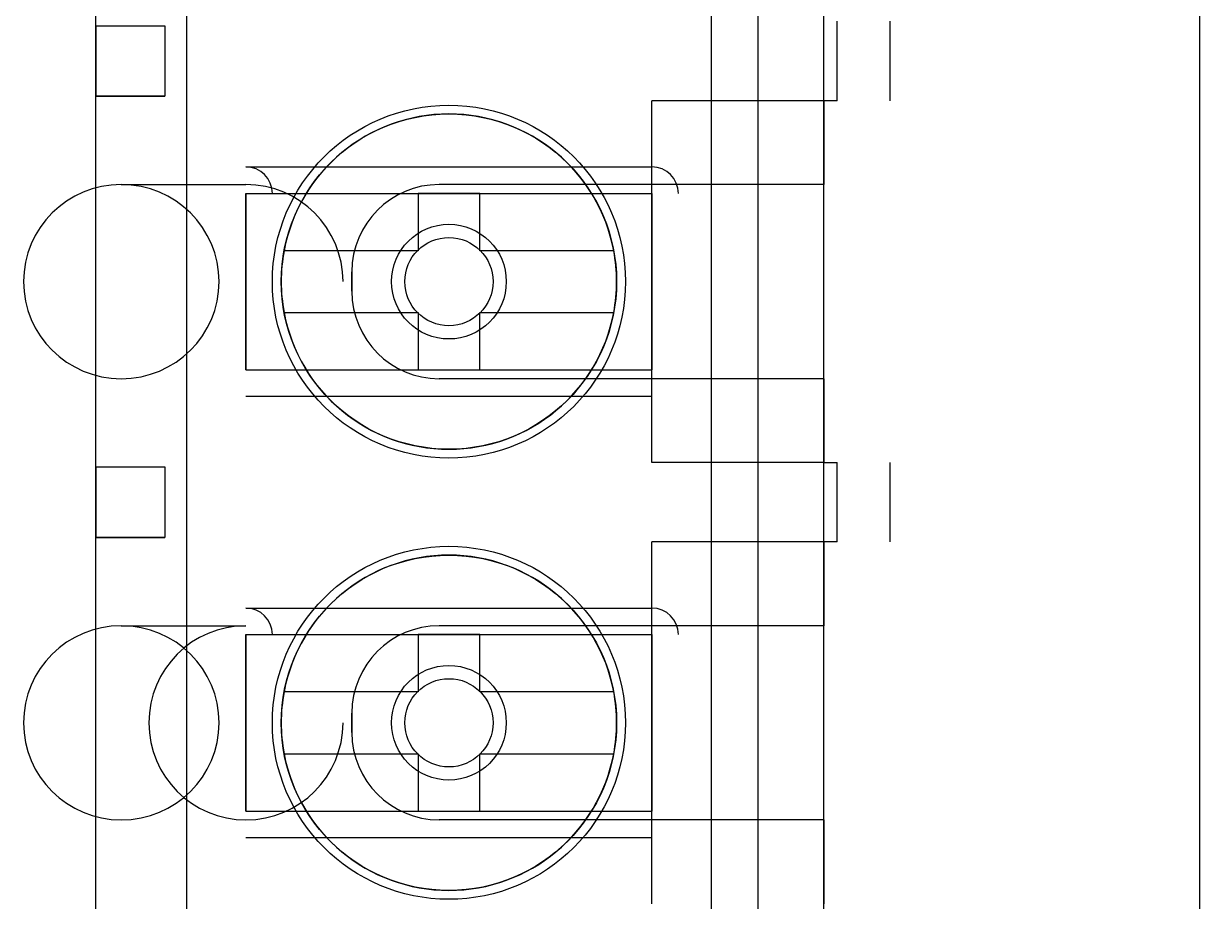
# Model space of a CAD drawing. Header units: millimetres. Extents: x 111.8 to 160, y -132.1 to -43.2.
# Drawn here: x 146.69 to 160.02, y -90.02 to -80.07 of the extents above; entities that cross this region are included whole.
import ezdxf

# ---------------------------------------------------------------- set-up
doc = ezdxf.new("R2010")
doc.units = ezdxf.units.MM
doc.layers.add('Feature', color=7, linetype='CONTINUOUS')

msp = doc.modelspace()

# ---------------------------------------------------------------- linework, layer by layer
at = {"layer": 'Feature'}
for p, q in [((160.02, -45.72), (160.02, -129.54)), ((160.02, -45.72, 1.58), (160.02, -129.54, 1.58)), ((160.02, -45.72, 1.58), (160.02, -129.54, 1.58)), ((160.02, -45.72), (160.02, -129.54)), ((147.515, -100.492, 1.63), (147.515, -60.492, 1.63)), ((147.515, -100.492, 1.63), (147.515, -60.492, 1.63)), ((148.545, -100.492, 13.03), (148.545, -60.492, 13.03)), ((148.545, -100.492, 13.03), (148.545, -60.492, 13.03)), ((154.491, -100.492, 13.03), (154.491, -60.492, 13.03)), ((154.491, -100.492, 13.03), (154.491, -60.492, 13.03)), ((155.021, -100.492, 8.73), (155.021, -60.492, 8.73)), ((155.021, -100.492, 8.73), (155.021, -60.492, 8.73)), ((147.515, -80.092, 4.63), (147.515, -75.892, 4.63)), ((147.515, -80.092, 4.63), (147.515, -75.892, 4.63)), ((155.765, -81.892, 1.63), (155.765, -79.092, 1.63)), ((155.765, -81.892, 1.63), (155.765, -79.092, 1.63)), ((155.765, -80.942, 5.23), (155.765, -80.042, 5.23)), ((155.765, -80.942, 5.23), (155.765, -80.042, 5.23)), ((155.915, -80.942, 8.73), (155.915, -80.042, 8.73)), ((155.915, -80.942, 8.73), (155.915, -80.042, 8.73)), ((155.915, -80.942, 5.23), (155.915, -80.042, 5.23)), ((155.915, -80.942, 5.23), (155.915, -80.042, 5.23)), ((156.515, -80.942, 8.13), (156.515, -80.042, 8.13)), ((156.515, -80.942, 8.13), (156.515, -80.042, 8.13)), ((156.515, -80.942, 5.83), (156.515, -80.042, 5.83)), ((156.515, -80.942, 5.83), (156.515, -80.042, 5.83)), ((147.515, -80.092, 10.99), (147.515, -80.892, 10.99)), ((147.515, -80.092, 4.63), (147.515, -80.092, 10.99)), ((147.515, -80.092, 4.63), (148.295, -80.092, 10.99)), ((147.515, -80.092, 10.99), (147.515, -80.892, 10.99)), ((147.515, -80.092, 10.99), (148.295, -80.092, 10.99)), ((147.515, -80.092, 4.63), (147.515, -80.092, 10.99)), ((147.515, -80.092, 4.63), (148.295, -80.092, 10.99)), ((147.515, -80.092, 10.99), (148.295, -80.092, 10.99)), ((148.295, -80.092, 10.99), (148.295, -80.892, 10.99)), ((148.295, -80.092, 10.99), (148.295, -80.892, 10.99)), ((147.515, -85.092, 4.63), (147.515, -80.892, 4.63)), ((147.515, -80.892, 10.99), (147.515, -80.892, 4.63)), ((148.295, -80.892, 10.99), (147.515, -80.892, 4.63)), ((147.515, -85.092, 4.63), (147.515, -80.892, 4.63)), ((147.515, -80.892, 10.99), (147.515, -80.892, 4.63)), ((147.515, -80.892, 10.99), (148.295, -80.892, 10.99)), ((148.295, -80.892, 10.99), (147.515, -80.892, 4.63)), ((147.515, -80.892, 10.99), (148.295, -80.892, 10.99)), ((151.515, -80.992, 13.03), (151.515, -80.992, 8.13)), ((151.515, -80.992, 13.03), (151.515, -80.992, 8.13)), ((155.765, -80.942, 8.13), (153.815, -80.942, 8.13)), ((153.815, -80.942, 2.43), (153.815, -80.942, 8.13)), ((155.765, -80.942, 2.43), (153.815, -80.942, 2.43)), ((155.765, -80.942, 8.13), (153.815, -80.942, 8.13)), ((153.815, -85.042, 8.13), (153.815, -80.942, 8.13)), ((153.815, -85.042, 8.13), (153.815, -80.942, 8.13)), ((153.815, -80.942, 2.43), (153.815, -80.942, 8.13)), ((153.815, -81.892, 2.43), (153.815, -80.942, 2.43)), ((155.765, -80.942, 2.43), (153.815, -80.942, 2.43)), ((153.815, -81.892, 2.43), (153.815, -80.942, 2.43)), ((155.765, -85.042, 8.73), (155.765, -80.942, 8.73)), ((155.915, -80.942, 8.73), (155.765, -80.942, 8.73)), ((155.765, -85.042, 8.73), (155.765, -80.942, 8.73)), ((155.765, -85.042, 8.13), (155.765, -80.942, 8.13)), ((155.765, -80.942, 8.13), (155.765, -80.942, 8.73)), ((155.765, -80.942, 8.13), (155.765, -80.942, 8.73)), ((155.765, -80.942, 5.23), (155.765, -80.942, 2.43)), ((155.915, -80.942, 5.23), (155.765, -80.942, 5.23)), ((155.915, -80.942, 8.73), (155.765, -80.942, 8.73)), ((155.765, -80.942, 2.43), (155.765, -81.892, 2.43)), ((155.765, -80.942, 5.23), (155.765, -80.942, 2.43)), ((155.765, -85.042, 8.13), (155.765, -80.942, 8.13)), ((155.915, -80.942, 5.23), (155.765, -80.942, 5.23)), ((155.765, -80.942, 2.43), (155.765, -81.892, 2.43)), ((156.515, -80.942, 8.13), (156.515, -80.942, 5.83)), ((156.515, -80.942, 8.13), (156.515, -80.942, 5.83)), ((151.515, -81.092, 8.13), (151.515, -81.092, 12.83)), ((151.515, -81.092, 8.13), (151.515, -81.092, 12.83)), ((149.215, -81.692, 5.58), (153.815, -81.692, 5.58)), ((149.215, -81.692, 3.68), (149.215, -81.692, 5.58)), ((149.215, -81.692, 3.68), (153.815, -81.692, 3.68)), ((149.215, -81.692, 5.58), (153.815, -81.692, 5.58)), ((149.215, -81.692, 3.68), (153.815, -81.692, 3.68)), ((149.215, -81.692, 3.68), (149.215, -81.692, 5.58)), ((153.815, -81.692, 3.68), (153.815, -81.692, 5.58)), ((153.815, -81.692, 3.68), (153.815, -81.692, 5.58)), ((147.803, -81.892, 6.98), (149.215, -81.892, 6.98)), ((147.803, -81.892, 6.98), (149.215, -81.892, 6.98)), ((155.765, -81.892, 1.63), (151.405, -81.892, 1.63)), ((155.765, -81.892, 1.63), (151.405, -81.892, 1.63)), ((151.405, -81.892, 1.63), (151.405, -81.892, 2.43)), ((153.815, -81.892, 2.43), (151.405, -81.892, 2.43)), ((151.405, -81.892, 1.63), (151.405, -81.892, 2.43)), ((153.815, -81.892, 2.43), (151.405, -81.892, 2.43)), ((155.765, -81.892, 2.43), (153.815, -81.892, 2.43)), ((153.815, -84.092, 2.43), (153.815, -81.892, 2.43)), ((155.765, -81.892, 2.43), (153.815, -81.892, 2.43)), ((153.815, -84.092, 2.43), (153.815, -81.892, 2.43)), ((155.765, -81.892, 1.63), (155.765, -81.892, 2.43)), ((155.765, -81.892, 1.63), (155.765, -81.892, 2.43)), ((149.215, -81.992, 5.88), (149.215, -82.992, 5.88)), ((149.215, -81.992, 5.88), (153.815, -81.992, 5.88)), ((149.215, -81.992, 5.88), (153.815, -81.992, 5.88)), ((149.215, -81.992, 3.38), (153.815, -81.992, 3.38)), ((149.215, -83.992, 3.38), (149.215, -81.992, 3.38)), ((149.215, -81.992, 3.38), (153.815, -81.992, 3.38)), ((149.215, -81.992, 5.88), (149.215, -82.992, 5.88)), ((149.215, -83.992, 3.38), (149.215, -81.992, 3.38)), ((151.165, -81.992, 12.83), (151.165, -82.642, 12.83)), ((151.865, -81.992, 12.83), (151.165, -81.992, 12.83)), ((151.865, -81.992, 12.13), (151.165, -81.992, 12.13)), ((151.165, -81.992, 12.13), (151.165, -82.642, 12.13)), ((151.865, -81.992, 12.13), (151.165, -81.992, 12.13)), ((151.165, -81.992, 12.83), (151.165, -81.992, 12.13)), ((151.865, -81.992, 12.83), (151.165, -81.992, 12.83)), ((151.165, -81.992, 12.83), (151.165, -82.642, 12.83)), ((151.165, -81.992, 12.83), (151.165, -81.992, 12.13)), ((151.165, -81.992, 12.13), (151.165, -82.642, 12.13)), ((151.865, -82.642, 12.83), (151.865, -81.992, 12.83)), ((151.865, -82.642, 12.13), (151.865, -81.992, 12.13)), ((151.865, -82.642, 12.83), (151.865, -81.992, 12.83)), ((151.865, -82.642, 12.13), (151.865, -81.992, 12.13)), ((151.865, -81.992, 12.83), (151.865, -81.992, 12.13)), ((151.865, -81.992, 12.83), (151.865, -81.992, 12.13)), ((153.815, -83.992, 3.38), (153.815, -81.992, 3.38)), ((153.815, -81.992, 5.88), (153.815, -83.992, 5.88)), ((153.815, -81.992, 5.88), (153.815, -83.992, 5.88)), ((153.815, -83.992, 3.38), (153.815, -81.992, 3.38)), ((151.515, -82.492, 2.43), (151.515, -82.492, -1.97)), ((151.515, -82.492, 2.43), (151.515, -82.492, -1.97)), ((149.647, -82.642, 12.83), (149.647, -82.642, 12.13)), ((151.165, -82.642, 12.83), (149.647, -82.642, 12.83)), ((151.165, -82.642, 12.13), (149.647, -82.642, 12.13)), ((151.165, -82.642, 12.83), (149.647, -82.642, 12.83)), ((151.165, -82.642, 12.13), (149.647, -82.642, 12.13)), ((149.647, -82.642, 12.83), (149.647, -82.642, 12.13)), ((151.165, -82.642, 12.13), (151.165, -82.642, 12.83)), ((151.165, -82.642, 12.13), (151.165, -82.642, 12.83)), ((153.382, -82.642, 12.83), (151.865, -82.642, 12.83)), ((153.382, -82.642, 12.83), (151.865, -82.642, 12.83)), ((153.382, -82.642, 12.13), (151.865, -82.642, 12.13)), ((151.865, -82.642, 12.83), (151.865, -82.642, 12.13)), ((153.382, -82.642, 12.13), (151.865, -82.642, 12.13)), ((151.865, -82.642, 12.83), (151.865, -82.642, 12.13)), ((153.382, -82.642, 12.83), (153.382, -82.642, 12.13)), ((153.382, -82.642, 12.83), (153.382, -82.642, 12.13)), ((150.415, -83.102, 1.63), (150.415, -82.882, 1.63)), ((150.415, -82.882, 1.63), (150.415, -82.882, 2.43)), ((150.415, -83.102, 1.63), (150.415, -82.882, 1.63)), ((150.415, -82.882, 1.63), (150.415, -82.882, 2.43)), ((150.415, -82.882, 2.43), (150.415, -83.102, 2.43)), ((150.415, -82.882, 2.43), (150.415, -83.102, 2.43)), ((149.215, -82.992, 5.88), (149.215, -83.992, 5.88)), ((149.215, -82.992, 5.88), (149.215, -83.992, 5.88)), ((152.165, -82.992), (152.165, -82.992, 1.58)), ((152.165, -82.992), (152.165, -82.992, 1.58)), ((150.415, -83.102, 2.43), (150.415, -83.102, 1.63)), ((150.415, -83.102, 2.43), (150.415, -83.102, 1.63)), ((149.647, -83.342, 12.83), (149.647, -83.342, 12.13)), ((149.647, -83.342, 12.13), (151.165, -83.342, 12.13)), ((149.647, -83.342, 12.83), (151.165, -83.342, 12.83)), ((149.647, -83.342, 12.83), (151.165, -83.342, 12.83)), ((149.647, -83.342, 12.83), (149.647, -83.342, 12.13)), ((149.647, -83.342, 12.13), (151.165, -83.342, 12.13)), ((151.165, -83.342, 12.13), (151.165, -83.992, 12.13)), ((151.165, -83.342, 12.83), (151.165, -83.992, 12.83)), ((151.165, -83.342, 12.83), (151.165, -83.342, 12.13)), ((151.165, -83.342, 12.83), (151.165, -83.992, 12.83)), ((151.165, -83.342, 12.83), (151.165, -83.342, 12.13)), ((151.165, -83.342, 12.13), (151.165, -83.992, 12.13)), ((151.865, -83.992, 12.13), (151.865, -83.342, 12.13)), ((151.865, -83.342, 12.13), (153.382, -83.342, 12.13)), ((151.865, -83.342, 12.83), (153.382, -83.342, 12.83)), ((151.865, -83.342, 12.13), (151.865, -83.342, 12.83)), ((151.865, -83.342, 12.13), (153.382, -83.342, 12.13)), ((151.865, -83.342, 12.83), (153.382, -83.342, 12.83)), ((151.865, -83.992, 12.83), (151.865, -83.342, 12.83)), ((151.865, -83.992, 12.83), (151.865, -83.342, 12.83)), ((151.865, -83.992, 12.13), (151.865, -83.342, 12.13)), ((151.865, -83.342, 12.13), (151.865, -83.342, 12.83)), ((153.382, -83.342, 12.83), (153.382, -83.342, 12.13)), ((153.382, -83.342, 12.83), (153.382, -83.342, 12.13)), ((149.215, -83.992, 3.38), (153.815, -83.992, 3.38)), ((149.215, -83.992, 5.88), (153.815, -83.992, 5.88)), ((149.215, -83.992, 5.88), (153.815, -83.992, 5.88)), ((149.215, -83.992, 3.38), (153.815, -83.992, 3.38)), ((151.165, -83.992, 12.13), (151.865, -83.992, 12.13)), ((151.165, -83.992, 12.83), (151.865, -83.992, 12.83)), ((151.165, -83.992, 12.83), (151.165, -83.992, 12.13)), ((151.165, -83.992, 12.83), (151.165, -83.992, 12.13)), ((151.165, -83.992, 12.13), (151.865, -83.992, 12.13)), ((151.165, -83.992, 12.83), (151.865, -83.992, 12.83)), ((151.865, -83.992, 12.83), (151.865, -83.992, 12.13)), ((151.865, -83.992, 12.83), (151.865, -83.992, 12.13)), ((155.765, -84.092, 1.63), (151.405, -84.092, 1.63)), ((151.405, -84.092, 2.43), (151.405, -84.092, 1.63)), ((153.815, -84.092, 2.43), (151.405, -84.092, 2.43)), ((151.405, -84.092, 2.43), (151.405, -84.092, 1.63)), ((155.765, -84.092, 1.63), (151.405, -84.092, 1.63)), ((153.815, -84.092, 2.43), (151.405, -84.092, 2.43)), ((155.765, -84.092, 2.43), (153.815, -84.092, 2.43)), ((153.815, -85.042, 2.43), (153.815, -84.092, 2.43)), ((153.815, -85.042, 2.43), (153.815, -84.092, 2.43)), ((155.765, -84.092, 2.43), (153.815, -84.092, 2.43)), ((155.765, -86.892, 1.63), (155.765, -84.092, 1.63)), ((155.765, -84.092, 2.43), (155.765, -84.092, 1.63)), ((155.765, -84.092, 2.43), (155.765, -85.042, 2.43)), ((155.765, -84.092, 2.43), (155.765, -84.092, 1.63)), ((155.765, -86.892, 1.63), (155.765, -84.092, 1.63)), ((155.765, -84.092, 2.43), (155.765, -85.042, 2.43)), ((149.215, -84.292, 3.68), (153.815, -84.292, 3.68)), ((149.215, -84.292, 5.58), (149.215, -84.292, 3.68)), ((149.215, -84.292, 5.58), (153.815, -84.292, 5.58)), ((149.215, -84.292, 3.68), (153.815, -84.292, 3.68)), ((149.215, -84.292, 5.58), (153.815, -84.292, 5.58)), ((149.215, -84.292, 5.58), (149.215, -84.292, 3.68)), ((153.815, -84.292, 5.58), (153.815, -84.292, 3.68)), ((153.815, -84.292, 5.58), (153.815, -84.292, 3.68)), ((147.515, -85.092, 10.99), (147.515, -85.892, 10.99)), ((147.515, -85.092, 4.63), (147.515, -85.092, 10.99)), ((147.515, -85.092, 4.63), (148.295, -85.092, 10.99)), ((147.515, -85.092, 10.99), (147.515, -85.892, 10.99)), ((147.515, -85.092, 10.99), (148.295, -85.092, 10.99)), ((147.515, -85.092, 4.63), (147.515, -85.092, 10.99)), ((147.515, -85.092, 4.63), (148.295, -85.092, 10.99)), ((147.515, -85.092, 10.99), (148.295, -85.092, 10.99)), ((148.295, -85.092, 10.99), (148.295, -85.892, 10.99)), ((148.295, -85.092, 10.99), (148.295, -85.892, 10.99)), ((155.765, -85.042, 2.43), (153.815, -85.042, 2.43)), ((153.815, -85.042, 2.43), (153.815, -85.042, 8.13)), ((155.765, -85.042, 8.13), (153.815, -85.042, 8.13)), ((155.765, -85.042, 8.13), (153.815, -85.042, 8.13)), ((153.815, -85.042, 2.43), (153.815, -85.042, 8.13)), ((155.765, -85.042, 2.43), (153.815, -85.042, 2.43)), ((155.765, -85.042, 8.73), (155.915, -85.042, 8.73)), ((155.765, -85.042, 8.73), (155.915, -85.042, 8.73)), ((155.765, -85.042, 5.23), (155.915, -85.042, 5.23)), ((155.765, -85.042, 2.43), (155.765, -85.042, 5.23)), ((155.765, -85.042, 8.13), (155.765, -85.042, 8.73)), ((155.765, -85.042, 8.13), (155.765, -85.042, 8.73)), ((155.765, -85.942, 5.23), (155.765, -85.042, 5.23)), ((155.765, -85.042, 2.43), (155.765, -85.042, 5.23)), ((155.765, -85.042, 5.23), (155.915, -85.042, 5.23)), ((155.765, -85.942, 5.23), (155.765, -85.042, 5.23)), ((155.915, -85.942, 8.73), (155.915, -85.042, 8.73)), ((155.915, -85.942, 8.73), (155.915, -85.042, 8.73)), ((155.915, -85.942, 5.23), (155.915, -85.042, 5.23)), ((155.915, -85.942, 5.23), (155.915, -85.042, 5.23)), ((156.515, -85.942, 8.13), (156.515, -85.042, 8.13)), ((156.515, -85.042, 5.83), (156.515, -85.042, 8.13)), ((156.515, -85.942, 8.13), (156.515, -85.042, 8.13)), ((156.515, -85.042, 5.83), (156.515, -85.042, 8.13)), ((156.515, -85.942, 5.83), (156.515, -85.042, 5.83)), ((156.515, -85.942, 5.83), (156.515, -85.042, 5.83)), ((147.515, -90.092, 4.63), (147.515, -85.892, 4.63)), ((147.515, -85.892, 10.99), (147.515, -85.892, 4.63)), ((148.295, -85.892, 10.99), (147.515, -85.892, 4.63)), ((147.515, -90.092, 4.63), (147.515, -85.892, 4.63)), ((147.515, -85.892, 10.99), (147.515, -85.892, 4.63)), ((147.515, -85.892, 10.99), (148.295, -85.892, 10.99)), ((148.295, -85.892, 10.99), (147.515, -85.892, 4.63)), ((147.515, -85.892, 10.99), (148.295, -85.892, 10.99)), ((155.765, -85.942, 8.13), (153.815, -85.942, 8.13)), ((153.815, -85.942, 2.43), (153.815, -85.942, 8.13)), ((155.765, -85.942, 2.43), (153.815, -85.942, 2.43)), ((155.765, -85.942, 8.13), (153.815, -85.942, 8.13)), ((153.815, -90.042, 8.13), (153.815, -85.942, 8.13)), ((153.815, -90.042, 8.13), (153.815, -85.942, 8.13)), ((153.815, -85.942, 2.43), (153.815, -85.942, 8.13)), ((153.815, -86.892, 2.43), (153.815, -85.942, 2.43)), ((155.765, -85.942, 2.43), (153.815, -85.942, 2.43)), ((153.815, -86.892, 2.43), (153.815, -85.942, 2.43)), ((155.765, -90.042, 8.73), (155.765, -85.942, 8.73)), ((155.915, -85.942, 8.73), (155.765, -85.942, 8.73)), ((155.765, -90.042, 8.73), (155.765, -85.942, 8.73)), ((155.765, -90.042, 8.13), (155.765, -85.942, 8.13)), ((155.765, -85.942, 8.13), (155.765, -85.942, 8.73)), ((155.765, -85.942, 8.13), (155.765, -85.942, 8.73)), ((155.765, -85.942, 5.23), (155.765, -85.942, 2.43)), ((155.915, -85.942, 5.23), (155.765, -85.942, 5.23)), ((155.915, -85.942, 8.73), (155.765, -85.942, 8.73)), ((155.765, -85.942, 2.43), (155.765, -86.892, 2.43)), ((155.765, -85.942, 5.23), (155.765, -85.942, 2.43)), ((155.765, -90.042, 8.13), (155.765, -85.942, 8.13)), ((155.915, -85.942, 5.23), (155.765, -85.942, 5.23)), ((155.765, -85.942, 2.43), (155.765, -86.892, 2.43)), ((156.515, -85.942, 8.13), (156.515, -85.942, 5.83)), ((156.515, -85.942, 8.13), (156.515, -85.942, 5.83)), ((151.515, -85.992, 13.03), (151.515, -85.992, 8.13)), ((151.515, -85.992, 13.03), (151.515, -85.992, 8.13)), ((151.515, -86.092, 8.13), (151.515, -86.092, 12.83)), ((151.515, -86.092, 8.13), (151.515, -86.092, 12.83)), ((149.215, -86.692, 5.58), (153.815, -86.692, 5.58)), ((149.215, -86.692, 3.68), (149.215, -86.692, 5.58)), ((149.215, -86.692, 3.68), (153.815, -86.692, 3.68)), ((149.215, -86.692, 5.58), (153.815, -86.692, 5.58)), ((149.215, -86.692, 3.68), (153.815, -86.692, 3.68)), ((149.215, -86.692, 3.68), (149.215, -86.692, 5.58)), ((153.815, -86.692, 3.68), (153.815, -86.692, 5.58)), ((153.815, -86.692, 3.68), (153.815, -86.692, 5.58)), ((147.803, -86.892, 6.98), (149.215, -86.892, 6.98)), ((147.803, -86.892, 6.98), (149.215, -86.892, 6.98)), ((149.215, -86.992, 5.88), (149.215, -87.992, 5.88)), ((149.215, -86.992, 5.88), (153.815, -86.992, 5.88)), ((149.215, -86.992, 5.88), (153.815, -86.992, 5.88)), ((149.215, -86.992, 3.38), (153.815, -86.992, 3.38)), ((149.215, -88.992, 3.38), (149.215, -86.992, 3.38)), ((149.215, -86.992, 3.38), (153.815, -86.992, 3.38)), ((149.215, -86.992, 5.88), (149.215, -87.992, 5.88)), ((149.215, -88.992, 3.38), (149.215, -86.992, 3.38)), ((151.165, -86.992, 12.83), (151.165, -87.642, 12.83)), ((151.865, -86.992, 12.83), (151.165, -86.992, 12.83)), ((151.865, -86.992, 12.13), (151.165, -86.992, 12.13)), ((151.165, -86.992, 12.13), (151.165, -87.642, 12.13)), ((151.865, -86.992, 12.13), (151.165, -86.992, 12.13)), ((151.165, -86.992, 12.83), (151.165, -86.992, 12.13)), ((151.865, -86.992, 12.83), (151.165, -86.992, 12.83)), ((151.165, -86.992, 12.83), (151.165, -87.642, 12.83)), ((151.165, -86.992, 12.83), (151.165, -86.992, 12.13)), ((151.165, -86.992, 12.13), (151.165, -87.642, 12.13)), ((155.765, -86.892, 1.63), (151.405, -86.892, 1.63)), ((155.765, -86.892, 1.63), (151.405, -86.892, 1.63)), ((151.405, -86.892, 1.63), (151.405, -86.892, 2.43)), ((153.815, -86.892, 2.43), (151.405, -86.892, 2.43)), ((151.405, -86.892, 1.63), (151.405, -86.892, 2.43)), ((153.815, -86.892, 2.43), (151.405, -86.892, 2.43)), ((151.865, -87.642, 12.83), (151.865, -86.992, 12.83)), ((151.865, -87.642, 12.13), (151.865, -86.992, 12.13)), ((151.865, -87.642, 12.83), (151.865, -86.992, 12.83)), ((151.865, -87.642, 12.13), (151.865, -86.992, 12.13)), ((151.865, -86.992, 12.83), (151.865, -86.992, 12.13)), ((151.865, -86.992, 12.83), (151.865, -86.992, 12.13)), ((155.765, -86.892, 2.43), (153.815, -86.892, 2.43)), ((153.815, -89.092, 2.43), (153.815, -86.892, 2.43)), ((155.765, -86.892, 2.43), (153.815, -86.892, 2.43)), ((153.815, -89.092, 2.43), (153.815, -86.892, 2.43)), ((153.815, -88.992, 3.38), (153.815, -86.992, 3.38)), ((153.815, -86.992, 5.88), (153.815, -88.992, 5.88)), ((153.815, -86.992, 5.88), (153.815, -88.992, 5.88)), ((153.815, -88.992, 3.38), (153.815, -86.992, 3.38)), ((155.765, -86.892, 1.63), (155.765, -86.892, 2.43)), ((155.765, -86.892, 1.63), (155.765, -86.892, 2.43)), ((151.515, -87.492, 2.43), (151.515, -87.492, -1.97)), ((151.515, -87.492, 2.43), (151.515, -87.492, -1.97)), ((149.647, -87.642, 12.83), (149.647, -87.642, 12.13)), ((151.165, -87.642, 12.83), (149.647, -87.642, 12.83)), ((151.165, -87.642, 12.13), (149.647, -87.642, 12.13)), ((151.165, -87.642, 12.83), (149.647, -87.642, 12.83)), ((151.165, -87.642, 12.13), (149.647, -87.642, 12.13)), ((149.647, -87.642, 12.83), (149.647, -87.642, 12.13)), ((151.165, -87.642, 12.13), (151.165, -87.642, 12.83)), ((151.165, -87.642, 12.13), (151.165, -87.642, 12.83)), ((153.382, -87.642, 12.83), (151.865, -87.642, 12.83)), ((153.382, -87.642, 12.83), (151.865, -87.642, 12.83)), ((153.382, -87.642, 12.13), (151.865, -87.642, 12.13)), ((151.865, -87.642, 12.83), (151.865, -87.642, 12.13)), ((153.382, -87.642, 12.13), (151.865, -87.642, 12.13)), ((151.865, -87.642, 12.83), (151.865, -87.642, 12.13)), ((153.382, -87.642, 12.83), (153.382, -87.642, 12.13)), ((153.382, -87.642, 12.83), (153.382, -87.642, 12.13)), ((150.415, -88.102, 1.63), (150.415, -87.882, 1.63)), ((150.415, -87.882, 1.63), (150.415, -87.882, 2.43)), ((150.415, -88.102, 1.63), (150.415, -87.882, 1.63)), ((150.415, -87.882, 1.63), (150.415, -87.882, 2.43)), ((150.415, -87.882, 2.43), (150.415, -88.102, 2.43)), ((150.415, -87.882, 2.43), (150.415, -88.102, 2.43)), ((149.215, -87.992, 5.88), (149.215, -88.992, 5.88)), ((149.215, -87.992, 5.88), (149.215, -88.992, 5.88)), ((152.165, -87.992), (152.165, -87.992, 1.58)), ((152.165, -87.992), (152.165, -87.992, 1.58)), ((150.415, -88.102, 2.43), (150.415, -88.102, 1.63)), ((150.415, -88.102, 2.43), (150.415, -88.102, 1.63)), ((149.647, -88.342, 12.83), (149.647, -88.342, 12.13)), ((149.647, -88.342, 12.13), (151.165, -88.342, 12.13)), ((149.647, -88.342, 12.83), (151.165, -88.342, 12.83)), ((149.647, -88.342, 12.83), (151.165, -88.342, 12.83)), ((149.647, -88.342, 12.83), (149.647, -88.342, 12.13)), ((149.647, -88.342, 12.13), (151.165, -88.342, 12.13)), ((151.165, -88.342, 12.13), (151.165, -88.992, 12.13)), ((151.165, -88.342, 12.83), (151.165, -88.992, 12.83)), ((151.165, -88.342, 12.83), (151.165, -88.342, 12.13)), ((151.165, -88.342, 12.83), (151.165, -88.992, 12.83)), ((151.165, -88.342, 12.83), (151.165, -88.342, 12.13)), ((151.165, -88.342, 12.13), (151.165, -88.992, 12.13)), ((151.865, -88.992, 12.13), (151.865, -88.342, 12.13)), ((151.865, -88.342, 12.13), (153.382, -88.342, 12.13)), ((151.865, -88.342, 12.83), (153.382, -88.342, 12.83)), ((151.865, -88.342, 12.13), (151.865, -88.342, 12.83)), ((151.865, -88.342, 12.13), (153.382, -88.342, 12.13)), ((151.865, -88.342, 12.83), (153.382, -88.342, 12.83)), ((151.865, -88.992, 12.83), (151.865, -88.342, 12.83)), ((151.865, -88.992, 12.83), (151.865, -88.342, 12.83)), ((151.865, -88.992, 12.13), (151.865, -88.342, 12.13)), ((151.865, -88.342, 12.13), (151.865, -88.342, 12.83)), ((153.382, -88.342, 12.83), (153.382, -88.342, 12.13)), ((153.382, -88.342, 12.83), (153.382, -88.342, 12.13)), ((149.215, -88.992, 3.38), (153.815, -88.992, 3.38)), ((149.215, -88.992, 5.88), (153.815, -88.992, 5.88)), ((149.215, -88.992, 5.88), (153.815, -88.992, 5.88)), ((149.215, -88.992, 3.38), (153.815, -88.992, 3.38)), ((151.165, -88.992, 12.13), (151.865, -88.992, 12.13)), ((151.165, -88.992, 12.83), (151.865, -88.992, 12.83)), ((151.165, -88.992, 12.83), (151.165, -88.992, 12.13)), ((151.165, -88.992, 12.83), (151.165, -88.992, 12.13)), ((151.165, -88.992, 12.13), (151.865, -88.992, 12.13)), ((151.165, -88.992, 12.83), (151.865, -88.992, 12.83)), ((151.865, -88.992, 12.83), (151.865, -88.992, 12.13)), ((151.865, -88.992, 12.83), (151.865, -88.992, 12.13)), ((155.765, -89.092, 1.63), (151.405, -89.092, 1.63)), ((151.405, -89.092, 2.43), (151.405, -89.092, 1.63)), ((153.815, -89.092, 2.43), (151.405, -89.092, 2.43)), ((151.405, -89.092, 2.43), (151.405, -89.092, 1.63)), ((155.765, -89.092, 1.63), (151.405, -89.092, 1.63)), ((153.815, -89.092, 2.43), (151.405, -89.092, 2.43)), ((155.765, -89.092, 2.43), (153.815, -89.092, 2.43)), ((153.815, -90.042, 2.43), (153.815, -89.092, 2.43)), ((153.815, -90.042, 2.43), (153.815, -89.092, 2.43)), ((155.765, -89.092, 2.43), (153.815, -89.092, 2.43)), ((155.765, -91.892, 1.63), (155.765, -89.092, 1.63)), ((155.765, -89.092, 2.43), (155.765, -89.092, 1.63)), ((155.765, -89.092, 2.43), (155.765, -90.042, 2.43)), ((155.765, -89.092, 2.43), (155.765, -89.092, 1.63)), ((155.765, -91.892, 1.63), (155.765, -89.092, 1.63)), ((155.765, -89.092, 2.43), (155.765, -90.042, 2.43)), ((149.215, -89.292, 3.68), (153.815, -89.292, 3.68)), ((149.215, -89.292, 5.58), (149.215, -89.292, 3.68)), ((149.215, -89.292, 5.58), (153.815, -89.292, 5.58)), ((149.215, -89.292, 3.68), (153.815, -89.292, 3.68)), ((149.215, -89.292, 5.58), (153.815, -89.292, 5.58)), ((149.215, -89.292, 5.58), (149.215, -89.292, 3.68)), ((153.815, -89.292, 5.58), (153.815, -89.292, 3.68)), ((153.815, -89.292, 5.58), (153.815, -89.292, 3.68))]:
    msp.add_line(p, q, dxfattribs=at)
for centre, radius in [((151.515, -82.992), 2), ((151.515, -82.992), 2), ((151.515, -82.992), 2), ((151.515, -82.992), 2), ((151.515, -82.992), 1.9), ((151.515, -82.992), 1.9), ((151.515, -82.992), 0.65), ((151.515, -82.992), 0.65), ((151.515, -82.992), 0.65), ((151.515, -82.992), 0.65), ((151.515, -82.992), 0.5), ((151.515, -82.992), 0.5), ((151.515, -82.992), 0.5), ((151.515, -82.992), 0.5), ((151.515, -87.992), 2), ((151.515, -87.992), 2), ((151.515, -87.992), 2), ((151.515, -87.992), 2), ((151.515, -87.992), 1.9), ((151.515, -87.992), 1.9), ((151.515, -87.992), 0.65), ((151.515, -87.992), 0.65), ((151.515, -87.992), 0.65), ((151.515, -87.992), 0.65), ((151.515, -87.992), 0.5), ((151.515, -87.992), 0.5), ((151.515, -87.992), 0.5), ((151.515, -87.992), 0.5)]:
    msp.add_circle(centre, radius, dxfattribs=at)
for centre, radius, start, end in [((155.915, -80.042, 5.83), 0.6, 0, 0), ((155.915, -80.042, 5.83), 0.6, 0, 0), ((155.915, -80.942, 5.83), 0.6, 0, 0), ((155.915, -80.942, 5.83), 0.6, 0, 0), ((155.915, -80.942, 8.13), 0, 0, 0), ((155.915, -80.942, 8.13), 0, 0, 0), ((151.515, -82.992, 12.83), 1.9, 90, 169.385), ((151.515, -82.992, 12.83), 1.9, 90, 169.385), ((151.515, -82.992, 12.83), 1.9, 10.6151, 90), ((151.515, -82.992, 12.83), 1.9, 10.6151, 90), ((149.215, -81.992, 5.58), 0.3, 0, 90), ((149.215, -81.992, 5.58), 0.3, 0, 90), ((153.815, -81.992, 5.58), 0.3, 0, 90), ((153.815, -81.992, 5.58), 0.3, 0, 90), ((149.215, -82.992, 6.98), 1.1, 0, 90), ((149.215, -82.992, 6.98), 1.1, 0, 90), ((151.405, -82.882, 1.63), 0.99, 90, 180), ((151.405, -82.882, 1.63), 0.99, 90, 180), ((151.405, -82.882, 2.43), 0.99, 90, 180), ((151.405, -82.882, 2.43), 0.99, 90, 180), ((149.215, -81.992, 3.68), 0, 90, 0), ((149.215, -81.992, 3.68), 0, 90, 0), ((153.815, -81.992, 3.68), 0, 90, 0), ((153.815, -81.992, 3.68), 0, 90, 0), ((151.515, -82.992, 12.13), 1.9, 169.385, -169.385), ((151.515, -82.992, 12.13), 1.9, 169.385, -169.385), ((151.515, -82.992, 12.13), 1.9, -10.6151, 10.6151), ((151.515, -82.992, 12.13), 1.9, -10.6151, 10.6151), ((149.215, -82.992, 6.98), 0, 90, 0), ((149.215, -82.992, 6.98), 0, 90, 0), ((151.405, -83.102, 1.63), 0.99, 180, -90), ((151.405, -83.102, 2.43), 0.99, 180, -90), ((151.405, -83.102, 1.63), 0.99, 180, -90), ((151.405, -83.102, 2.43), 0.99, 180, -90), ((151.515, -82.992, 12.83), 1.9, -169.385, -10.6151), ((151.515, -82.992, 12.83), 1.9, -169.385, -10.6151), ((149.215, -83.992, 3.68), 0, -90, 0), ((149.215, -83.992, 5.58), 0, -90, 0), ((149.215, -83.992, 5.58), 0, -90, 0), ((149.215, -83.992, 3.68), 0, -90, 0), ((153.815, -83.992, 3.68), 0, -90, 0), ((153.815, -83.992, 5.58), 0, -90, 0), ((153.815, -83.992, 3.68), 0, -90, 0), ((153.815, -83.992, 5.58), 0, -90, 0), ((155.915, -85.042, 5.83), 0.6, 0, 0), ((155.915, -85.042, 5.83), 0.6, 0, 0), ((155.915, -85.042, 8.13), 0, 0, 0), ((155.915, -85.042, 8.13), 0, 0, 0), ((155.915, -85.942, 5.83), 0.6, 0, 0), ((155.915, -85.942, 5.83), 0.6, 0, 0), ((155.915, -85.942, 8.13), 0, 0, 0), ((155.915, -85.942, 8.13), 0, 0, 0), ((151.515, -87.992, 12.83), 1.9, 90, 169.385), ((151.515, -87.992, 12.83), 1.9, 90, 169.385), ((151.515, -87.992, 12.83), 1.9, 10.6151, 90), ((151.515, -87.992, 12.83), 1.9, 10.6151, 90), ((149.215, -86.992, 5.58), 0.3, 0, 90), ((149.215, -86.992, 5.58), 0.3, 0, 90), ((153.815, -86.992, 5.58), 0.3, 0, 90), ((153.815, -86.992, 5.58), 0.3, 0, 90), ((149.215, -87.992, 6.98), 1.1, 90, 0), ((149.215, -87.992, 6.98), 1.1, 90, 0), ((149.215, -86.992, 3.68), 0, 90, 0), ((149.215, -86.992, 3.68), 0, 90, 0), ((151.405, -87.882, 1.63), 0.99, 90, 180), ((151.405, -87.882, 1.63), 0.99, 90, 180), ((151.405, -87.882, 2.43), 0.99, 90, 180), ((151.405, -87.882, 2.43), 0.99, 90, 180), ((153.815, -86.992, 3.68), 0, 90, 0), ((153.815, -86.992, 3.68), 0, 90, 0), ((151.515, -87.992, 12.13), 1.9, 169.385, -169.385), ((151.515, -87.992, 12.13), 1.9, 169.385, -169.385), ((151.515, -87.992, 12.13), 1.9, -10.6151, 10.6151), ((151.515, -87.992, 12.13), 1.9, -10.6151, 10.6151), ((149.215, -87.992, 6.98), 0, 0, 90), ((149.215, -87.992, 6.98), 0, 0, 90), ((151.405, -88.102, 1.63), 0.99, 180, -90), ((151.405, -88.102, 2.43), 0.99, 180, -90), ((151.405, -88.102, 1.63), 0.99, 180, -90), ((151.405, -88.102, 2.43), 0.99, 180, -90), ((151.515, -87.992, 12.83), 1.9, -169.385, -10.6151), ((151.515, -87.992, 12.83), 1.9, -169.385, -10.6151), ((149.215, -88.992, 3.68), 0, -90, 0), ((149.215, -88.992, 5.58), 0, -90, 0), ((149.215, -88.992, 5.58), 0, -90, 0), ((149.215, -88.992, 3.68), 0, -90, 0), ((153.815, -88.992, 3.68), 0, -90, 0), ((153.815, -88.992, 5.58), 0, -90, 0), ((153.815, -88.992, 3.68), 0, -90, 0), ((153.815, -88.992, 5.58), 0, -90, 0), ((155.915, -90.042, 5.83), 0.6, 0, 0), ((155.915, -90.042, 5.83), 0.6, 0, 0)]:
    msp.add_arc(centre, radius, start, end, dxfattribs=at)
for centre in [(147.803, -82.992, 6.98), (147.803, -82.992, 6.98), (147.803, -87.992, 6.98), (147.803, -87.992, 6.98)]:
    msp.add_ellipse(centre, major_axis=(-1.1082, 0), ratio=0.992566, start_param=0, end_param=6.28318, dxfattribs=at)

doc.saveas('drawing.dxf')
